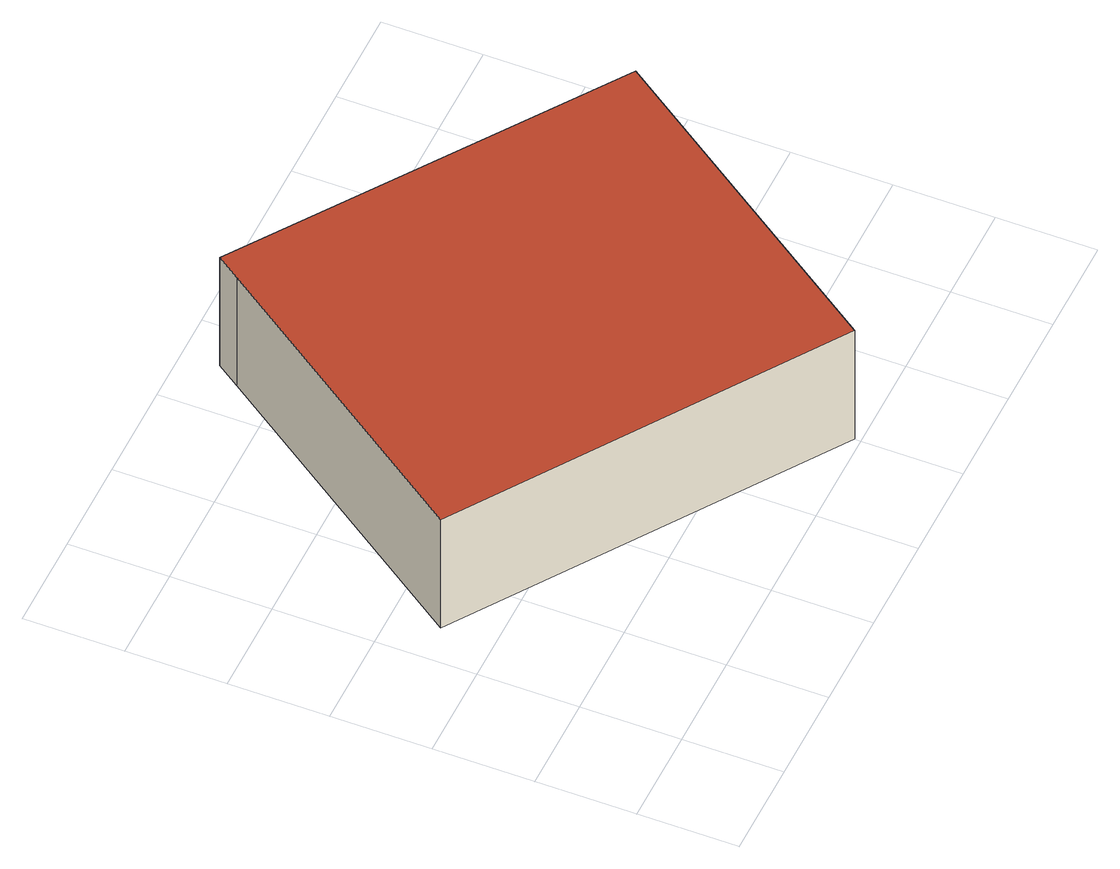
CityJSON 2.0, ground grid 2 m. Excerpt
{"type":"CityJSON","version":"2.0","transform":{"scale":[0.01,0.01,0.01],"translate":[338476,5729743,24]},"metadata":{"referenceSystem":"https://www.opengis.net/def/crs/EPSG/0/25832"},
"CityObjects":{
"building1":{"type":"Building","attributes":{"Geometrietyp2DReferenz":"3000","Gemeindeschluessel":"05170048","function":"31001_1010","roofType":"1000","measuredHeight":2.82},"address":[{"country":"Germany","locality":"Wesel","thoroughfareNumber":"89","thoroughfareName":"Bruchweg"}],"geometry":[{"type":"Solid","lod":"2","boundaries":[[[[0,1,2,3]],[[4,5,1,0]],[[6,7,5,4]],[[8,9,7,6]],[[3,2,9,8]],[[6,4,0,3,8]],[[1,5,7,9,2]]]],"semantics":{"surfaces":[{"type":"WallSurface"},{"type":"RoofSurface"},{"type":"GroundSurface"}],"values":[[0,0,0,0,0,1,2]]}}]}
},
"vertices":[
[512,1126,297],[512,1126,15],[479,1078,15],[479,1078,297],[1230,628,297],[1230,628,15],[802,13,297],[802,13,15],[79,505,297],[79,505,15]
]}
